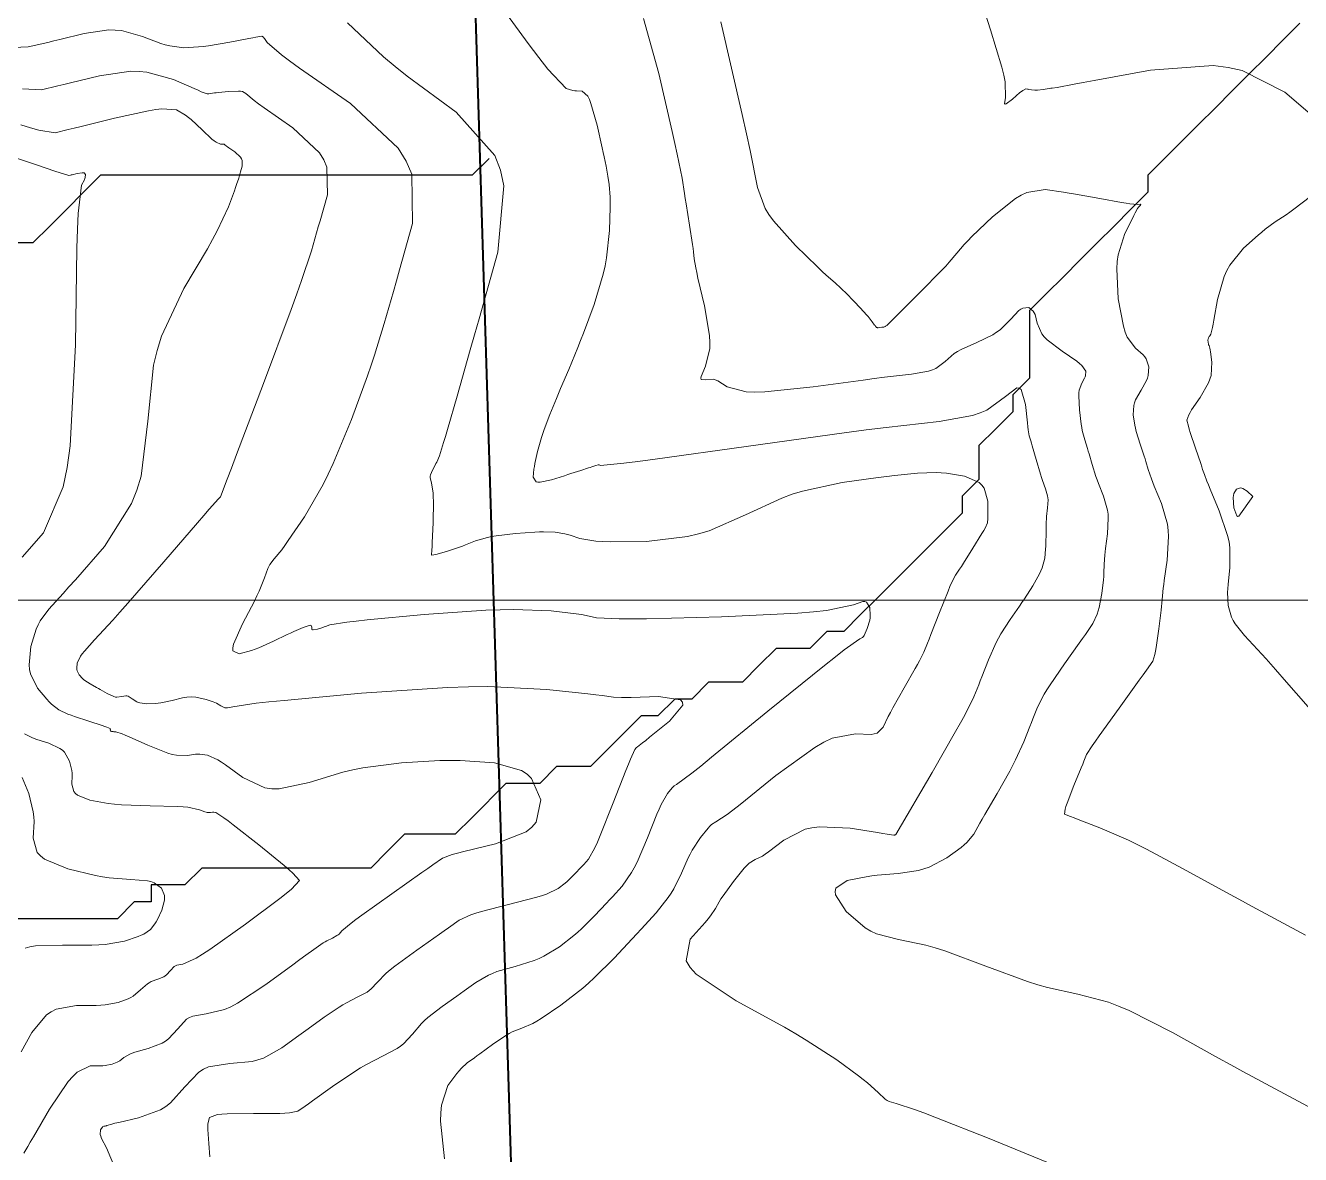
# Model space of a CAD drawing. Header units: millimetres. Extents: x 837475 to 838477, y 1189012 to 1191015.
# Drawn here: x 837908.5 to 837984, y 1190381.1 to 1190447.9 of the extents above; entities that cross this region are included whole.
import ezdxf

# ---------------------------------------------------------------- set-up
doc = ezdxf.new("R2010")
doc.units = ezdxf.units.MM
doc.header["$LTSCALE"] = 0.3
for name, color, linetype, lineweight in [('COORD', 253, 'Continuous', 20), ('CORREDORVIA', 94, 'Continuous', 40), ('DRENAJE', 5, 'Continuous', 25)]:
    doc.layers.add(name, color=color, linetype=linetype, lineweight=lineweight)
doc.layers.add('COTAS 10', color=7, linetype='Continuous', lineweight=9, true_color=0x6e3e2d)
doc.layers.add('COTAS INT', color=7, linetype='Continuous', lineweight=5, true_color=0x9fa19f)

msp = doc.modelspace()

# ---------------------------------------------------------------- linework, layer by layer
at = {"layer": 'COORD'}
msp.add_line((837476.514, 1190413.872), (838476.514, 1190413.872), dxfattribs=at)
at = {"layer": 'CORREDORVIA'}
msp.add_lwpolyline([(837918.48, 1189883.493), (837925.042, 1189453.383), (837902.497, 1189217.712), (837593.191, 1189234.399), (837666.017, 1189670.117), (837623.316, 1189818.024), (837548.503, 1190011.455), (837506.88, 1190461.595), (837936.282, 1190278.252), (837938.054, 1190355.403), (837933.054, 1190517.446), (837913.685, 1190646.739), (837916.913, 1190801.892), (837910.676, 1191000.965), (838213.029, 1190992.912), (838237.174, 1190821.339), (838237.001, 1190602.875), (838240.031, 1190437.198), (838238.102, 1190145.726), (838184.199, 1189898.277), (837758.842, 1190109.914), (837918.48, 1189883.493)], dxfattribs=at)
at = {"layer": 'COTAS 10'}
for points in [[(837927.597, 1190448.024), (837929.729, 1190446.012), (837930.407, 1190445.442), (837931.122, 1190444.868), (837934.022, 1190442.749), (837936.315, 1190440.169), (837936.648, 1190439.304), (837936.85, 1190438.373), (837936.487, 1190434.467), (837935.377, 1190430.522), (837935.107, 1190429.566), (837934.854, 1190428.67), (837934.078, 1190425.928), (837933.51, 1190423.957), (837933.388, 1190423.546), (837933.283, 1190423.194), (837933.031, 1190422.413), (837932.876, 1190422.041), (837932.831, 1190421.947), (837932.785, 1190421.857), (837932.615, 1190421.567), (837932.501, 1190421.286), (837932.49, 1190421.202), (837932.489, 1190421.116), (837932.562, 1190420.783), (837932.658, 1190420.214), (837932.671, 1190419.978), (837932.678, 1190419.709), (837932.656, 1190418.454), (837932.606, 1190417.261), (837932.595, 1190417.03), (837932.586, 1190416.843), (837932.565, 1190416.525), (837932.701, 1190416.541), (837932.792, 1190416.564), (837932.905, 1190416.595), (837933.504, 1190416.773), (837934.215, 1190417.005), (837934.399, 1190417.07), (837934.577, 1190417.134), (837935.175, 1190417.369), (837935.879, 1190417.58), (837936.124, 1190417.63), (837936.391, 1190417.677), (837937.537, 1190417.815), (837938.682, 1190417.895), (837938.948, 1190417.906), (837939.191, 1190417.911), (837939.888, 1190417.885), (837940.447, 1190417.794), (837940.604, 1190417.757), (837940.761, 1190417.716), (837941.338, 1190417.525), (837942.298, 1190417.363), (837942.698, 1190417.339), (837943.155, 1190417.324), (837945.289, 1190417.346), (837947.716, 1190417.637), (837948.358, 1190417.792), (837948.987, 1190417.978), (837951.151, 1190418.919), (837953.291, 1190419.911), (837953.905, 1190420.13), (837954.528, 1190420.324), (837956.857, 1190420.822), (837958.997, 1190421.116), (837959.501, 1190421.18), (837959.966, 1190421.238), (837961.329, 1190421.385), (837962.432, 1190421.418), (837962.735, 1190421.403), (837963.036, 1190421.377), (837964.114, 1190421.197), (837964.975, 1190420.821), (837965.14, 1190420.672), (837965.273, 1190420.503), (837965.486, 1190419.73), (837965.487, 1190418.984), (837965.486, 1190418.831), (837965.484, 1190418.703), (837965.473, 1190418.434), (837965.33, 1190418.136), (837965.246, 1190417.988), (837965.141, 1190417.811), (837964.602, 1190416.938), (837964.039, 1190416.05), (837963.919, 1190415.864), (837963.816, 1190415.704), (837963.573, 1190415.342), (837963.343, 1190414.886), (837963.247, 1190414.667), (837963.137, 1190414.407), (837962.625, 1190413.133), (837962.117, 1190411.838), (837962.009, 1190411.566), (837961.916, 1190411.33), (837961.7, 1190410.789), (837961.447, 1190410.283), (837961.331, 1190410.07), (837961.194, 1190409.825), (837960.534, 1190408.677), (837959.862, 1190407.494), (837959.718, 1190407.228), (837959.592, 1190406.988), (837959.291, 1190406.344), (837958.93, 1190405.999), (837958.766, 1190405.949), (837958.575, 1190405.918), (837957.656, 1190405.968), (837956.266, 1190405.695), (837955.778, 1190405.461), (837955.245, 1190405.157), (837952.947, 1190403.484), (837950.827, 1190401.772), (837950.405, 1190401.444), (837950.056, 1190401.178), (837949.394, 1190400.743), (837949.138, 1190400.586), (837949.044, 1190400.496), (837948.94, 1190400.386), (837948.482, 1190399.817), (837947.991, 1190399.068), (837947.866, 1190398.844), (837947.746, 1190398.612), (837947.352, 1190397.714), (837946.901, 1190396.778), (837946.745, 1190396.522), (837946.576, 1190396.268), (837945.854, 1190395.365), (837944.98, 1190394.41), (837944.715, 1190394.123), (837944.441, 1190393.827), (837943.367, 1190392.679), (837942.193, 1190391.518), (837941.855, 1190391.213), (837941.511, 1190390.916), (837940.223, 1190389.907), (837939.062, 1190389.111), (837938.798, 1190388.95), (837938.559, 1190388.814), (837937.906, 1190388.535), (837937.343, 1190388.319), (837937.161, 1190388.223), (837936.968, 1190388.112), (837936.179, 1190387.578), (837935.425, 1190387.024), (837935.254, 1190386.899), (837935.1, 1190386.787), (837934.679, 1190386.486), (837934.313, 1190386.147), (837934.193, 1190386.011), (837934.065, 1190385.857), (837933.535, 1190385.148), (837933.149, 1190383.978), (837933.112, 1190383.533), (837933.106, 1190383.036), (837933.335, 1190380.804)], [(837908.338, 1190403.371), (837908.738, 1190402.427), (837908.993, 1190401.336), (837909.029, 1190401.047), (837909.05, 1190400.763), (837909.001, 1190399.788), (837909.225, 1190398.939), (837909.418, 1190398.736), (837909.669, 1190398.546), (837911.046, 1190397.973), (837912.681, 1190397.582), (837913.093, 1190397.506), (837913.487, 1190397.446), (837914.765, 1190397.345), (837915.753, 1190397.262), (837915.965, 1190397.212), (837916.15, 1190397.151), (837916.595, 1190396.831), (837916.76, 1190396.39), (837916.769, 1190396.252), (837916.762, 1190396.107), (837916.604, 1190395.528), (837916.341, 1190394.973), (837916.268, 1190394.843), (837916.195, 1190394.725), (837915.931, 1190394.384), (837915.533, 1190394.114), (837915.376, 1190394.04), (837915.199, 1190393.966), (837914.388, 1190393.7), (837913.254, 1190393.502), (837912.872, 1190393.47), (837912.462, 1190393.448), (837910.736, 1190393.454), (837909.135, 1190393.409), (837908.802, 1190393.355), (837908.518, 1190393.283)]]:
    msp.add_lwpolyline(points, dxfattribs=at)
at = {"layer": 'COTAS INT'}
for points in [[(837935.135, 1190451.138), (837938.281, 1190446.809), (837938.918, 1190445.971), (837939.452, 1190445.29), (837940.536, 1190444.133), (837940.936, 1190444.027), (837941.04, 1190444.008), (837941.141, 1190443.994), (837941.48, 1190443.981), (837941.81, 1190443.684), (837941.905, 1190443.49), (837942.001, 1190443.248), (837942.361, 1190441.971), (837942.669, 1190440.63), (837942.732, 1190440.348), (837942.785, 1190440.103), (837942.897, 1190439.542), (837942.954, 1190439.186), (837942.973, 1190439.071), (837942.992, 1190438.95), (837943.073, 1190438.454), (837943.132, 1190437.709), (837943.138, 1190437.431), (837943.139, 1190437.121), (837943.108, 1190435.745), (837942.929, 1190434.113), (837942.837, 1190433.642), (837942.728, 1190433.164), (837942.183, 1190431.371), (837941.55, 1190429.657), (837941.385, 1190429.229), (837941.225, 1190428.82), (837940.687, 1190427.512), (837940.207, 1190426.387), (837940.084, 1190426.094), (837939.965, 1190425.809), (837939.571, 1190424.849), (837939.237, 1190423.963), (837939.156, 1190423.725), (837939.079, 1190423.49), (837938.844, 1190422.669), (837938.681, 1190421.948), (837938.651, 1190421.776), (837938.626, 1190421.617), (837938.591, 1190421.143), (837938.758, 1190420.878), (837938.862, 1190420.851), (837938.99, 1190420.843), (837939.658, 1190420.983), (837940.43, 1190421.232), (837940.623, 1190421.294), (837940.808, 1190421.353), (837941.399, 1190421.541), (837941.858, 1190421.689), (837941.96, 1190421.722), (837942.049, 1190421.752), (837942.28, 1190421.835), (837942.42, 1190421.873), (837942.454, 1190421.875), (837942.484, 1190421.873), (837942.575, 1190421.835), (837943.94, 1190421.971), (837944.774, 1190422.079), (837945.806, 1190422.217), (837951.182, 1190422.967), (837956.989, 1190423.771), (837958.293, 1190423.942), (837959.465, 1190424.091), (837962.599, 1190424.442), (837964.584, 1190424.795), (837965.032, 1190424.944), (837965.436, 1190425.116), (837966.526, 1190425.923), (837967.197, 1190426.429), (837967.336, 1190426.412), (837967.455, 1190426.326), (837967.718, 1190425.444), (837967.833, 1190424.352), (837967.859, 1190424.132), (837967.881, 1190423.949), (837967.942, 1190423.587), (837968.03, 1190423.295), (837968.07, 1190423.156), (837968.118, 1190422.992), (837968.346, 1190422.187), (837968.598, 1190421.33), (837968.66, 1190421.133), (837968.719, 1190420.953), (837968.905, 1190420.448), (837969.023, 1190420.039), (837969.04, 1190419.92), (837969.049, 1190419.797), (837969.022, 1190419.333), (837968.963, 1190418.814), (837968.952, 1190418.657), (837968.944, 1190418.494), (837968.932, 1190417.86), (837968.922, 1190417.219), (837968.914, 1190417.053), (837968.904, 1190416.891), (837968.851, 1190416.345), (837968.702, 1190415.781), (837968.633, 1190415.608), (837968.55, 1190415.428), (837968.151, 1190414.713), (837967.651, 1190413.944), (837967.506, 1190413.729), (837967.358, 1190413.512), (837966.801, 1190412.723), (837966.255, 1190411.872), (837966.115, 1190411.617), (837965.979, 1190411.353), (837965.526, 1190410.331), (837965.136, 1190409.339), (837965.039, 1190409.095), (837964.947, 1190408.864), (837964.655, 1190408.14), (837964.118, 1190407.065), (837963.871, 1190406.614), (837963.582, 1190406.095), (837962.186, 1190403.665), (837960.046, 1190400), (837960.042, 1190399.995), (837960.039, 1190399.992), (837960.03, 1190399.986), (837960.02, 1190399.981), (837960.014, 1190399.979), (837960.002, 1190399.977), (837959.989, 1190399.976), (837959.985, 1190399.975), (837959.981, 1190399.975), (837959.966, 1190399.972), (837959.951, 1190399.968), (837959.943, 1190399.966), (837959.929, 1190399.962), (837959.524, 1190400.023), (837959.274, 1190400.063), (837958.964, 1190400.112), (837957.344, 1190400.373), (837955.519, 1190400.464), (837955.08, 1190400.406), (837954.668, 1190400.313), (837953.421, 1190399.676), (837952.514, 1190398.97), (837952.317, 1190398.832), (837952.144, 1190398.719), (837951.718, 1190398.522), (837951.355, 1190398.3), (837951.222, 1190398.173), (837951.076, 1190398.017), (837950.43, 1190397.214), (837949.818, 1190396.369), (837949.693, 1190396.186), (837949.587, 1190396.025), (837949.365, 1190395.63), (837949.078, 1190395.197), (837948.931, 1190395.013), (837948.755, 1190394.801), (837947.876, 1190393.803), (837947.641, 1190392.525), (837947.871, 1190392.137), (837948.228, 1190391.734), (837950.587, 1190390.154), (837953.445, 1190388.599), (837954.119, 1190388.212), (837954.74, 1190387.843), (837956.56, 1190386.668), (837957.837, 1190385.73), (837958.117, 1190385.51), (837958.366, 1190385.309), (837958.999, 1190384.727), (837959.421, 1190384.344), (837959.536, 1190384.267), (837959.651, 1190384.202), (837960.059, 1190384.076), (837961.15, 1190383.733), (837961.695, 1190383.532), (837962.345, 1190383.285), (837965.571, 1190382.01), (837969.314, 1190380.468)], [(837984.84, 1190442.405), (837983.055, 1190443.915), (837980.537, 1190445.212), (837979.706, 1190445.393), (837978.816, 1190445.498), (837975.117, 1190445.236), (837971.787, 1190444.613), (837971.129, 1190444.491), (837970.587, 1190444.391), (837969.583, 1190444.209), (837969.303, 1190444.166), (837969.216, 1190444.154), (837969.125, 1190444.141), (837968.764, 1190444.089), (837968.421, 1190444.052), (837968.342, 1190444.048), (837968.27, 1190444.046), (837968.065, 1190444.06), (837967.917, 1190444.087), (837967.879, 1190444.094), (837967.844, 1190444.099), (837967.731, 1190444.115), (837967.549, 1190444.03), (837967.47, 1190443.972), (837967.379, 1190443.899), (837966.945, 1190443.512), (837966.569, 1190443.229), (837966.514, 1190443.221), (837966.479, 1190443.245), (837966.532, 1190443.586), (837966.513, 1190444.533), (837966.434, 1190444.938), (837966.323, 1190445.405), (837965.654, 1190447.606), (837964.757, 1190450.417)], [(837945.103, 1190448.283), (837946.023, 1190445.027), (837946.807, 1190441.607), (837946.968, 1190440.886), (837947.104, 1190440.264), (837947.389, 1190438.831), (837947.534, 1190437.924), (837947.581, 1190437.632), (837947.631, 1190437.322), (837947.837, 1190436.056), (837948.016, 1190434.911), (837948.05, 1190434.677), (837948.077, 1190434.479), (837948.115, 1190434.065), (837948.203, 1190433.53), (837948.26, 1190433.257), (837948.332, 1190432.928), (837948.713, 1190431.289), (837949.011, 1190429.527), (837949.032, 1190429.122), (837949.026, 1190428.753), (837948.778, 1190427.718), (837948.52, 1190427.106), (837948.507, 1190427.003), (837948.519, 1190426.93), (837948.773, 1190426.906), (837949.224, 1190426.943), (837949.36, 1190426.908), (837949.502, 1190426.853), (837950.054, 1190426.492), (837951.191, 1190426.192), (837951.7, 1190426.177), (837952.294, 1190426.19), (837955.142, 1190426.483), (837958.102, 1190426.893), (837958.767, 1190426.98), (837959.364, 1190427.056), (837960.962, 1190427.235), (837961.974, 1190427.415), (837962.203, 1190427.491), (837962.408, 1190427.579), (837962.964, 1190427.99), (837963.499, 1190428.459), (837963.692, 1190428.583), (837963.905, 1190428.704), (837964.833, 1190429.119), (837965.782, 1190429.571), (837966.008, 1190429.715), (837966.218, 1190429.868), (837966.84, 1190430.486), (837967.319, 1190431.001), (837967.438, 1190431.089), (837967.55, 1190431.152), (837967.907, 1190431.183), (837968.178, 1190430.965), (837968.236, 1190430.871), (837968.287, 1190430.763), (837968.412, 1190430.252), (837968.685, 1190429.631), (837968.829, 1190429.453), (837969.003, 1190429.274), (837969.878, 1190428.604), (837970.744, 1190428.004), (837970.912, 1190427.868), (837971.049, 1190427.745), (837971.283, 1190427.409), (837971.266, 1190427.15), (837971.245, 1190427.075), (837971.216, 1190426.999), (837971.052, 1190426.715), (837970.9, 1190426.296), (837970.879, 1190426.134), (837970.867, 1190425.953), (837970.902, 1190425.135), (837971.008, 1190424.285), (837971.041, 1190424.084), (837971.076, 1190423.897), (837971.22, 1190423.346), (837971.382, 1190422.845), (837971.43, 1190422.691), (837971.478, 1190422.53), (837971.664, 1190421.89), (837971.883, 1190421.187), (837971.954, 1190420.985), (837972.028, 1190420.78), (837972.331, 1190420.017), (837972.567, 1190419.198), (837972.599, 1190418.959), (837972.617, 1190418.714), (837972.564, 1190417.786), (837972.446, 1190416.924), (837972.423, 1190416.721), (837972.406, 1190416.534), (837972.379, 1190415.99), (837972.357, 1190415.455), (837972.342, 1190415.274), (837972.324, 1190415.079), (837972.229, 1190414.256), (837972.074, 1190413.427), (837972.02, 1190413.229), (837971.959, 1190413.044), (837971.699, 1190412.488), (837971.263, 1190411.838), (837971.093, 1190411.593), (837970.901, 1190411.321), (837970.029, 1190410.104), (837969.168, 1190408.858), (837968.983, 1190408.567), (837968.821, 1190408.3), (837968.428, 1190407.529), (837968.155, 1190406.84), (837968.068, 1190406.625), (837967.977, 1190406.398), (837967.609, 1190405.491), (837967.126, 1190404.425), (837966.962, 1190404.099), (837966.785, 1190403.759), (837966.037, 1190402.421), (837965.318, 1190401.187), (837965.159, 1190400.913), (837965.017, 1190400.668), (837964.65, 1190400.027), (837964.253, 1190399.536), (837964.092, 1190399.386), (837963.908, 1190399.23), (837963.062, 1190398.613), (837962.018, 1190398.072), (837961.709, 1190397.964), (837961.392, 1190397.874), (837960.178, 1190397.699), (837958.943, 1190397.599), (837958.614, 1190397.556), (837958.289, 1190397.506), (837957.16, 1190397.273), (837956.485, 1190396.824), (837956.448, 1190396.639), (837956.474, 1190396.428), (837957.109, 1190395.444), (837958.225, 1190394.486), (837958.555, 1190394.291), (837958.895, 1190394.125), (837960.2, 1190393.78), (837961.824, 1190393.45), (837962.364, 1190393.295), (837962.945, 1190393.111), (837965.369, 1190392.214), (837967.836, 1190391.303), (837968.443, 1190391.11), (837969.017, 1190390.944), (837970.814, 1190390.557), (837972.635, 1190390.075), (837973.224, 1190389.849), (837973.85, 1190389.582), (837976.416, 1190388.28), (837979.141, 1190386.772), (837979.867, 1190386.375), (837980.58, 1190385.987), (837983.052, 1190384.658), (837985.246, 1190383.472)], [(837949.684, 1190448.083), (837950.942, 1190442.608), (837951.197, 1190441.464), (837951.413, 1190440.482), (837951.857, 1190438.277), (837952.311, 1190437.051), (837952.533, 1190436.686), (837952.797, 1190436.309), (837954.097, 1190434.854), (837955.415, 1190433.584), (837955.689, 1190433.323), (837955.925, 1190433.103), (837956.448, 1190432.635), (837956.791, 1190432.334), (837956.913, 1190432.218), (837957.045, 1190432.088), (837957.62, 1190431.502), (837958.173, 1190430.911), (837958.293, 1190430.778), (837958.397, 1190430.659), (837958.651, 1190430.34), (837958.785, 1190430.148), (837958.813, 1190430.109), (837958.838, 1190430.076), (837958.894, 1190430.01), (837958.945, 1190429.992), (837958.966, 1190429.99), (837958.99, 1190429.99), (837959.102, 1190429.999), (837959.215, 1190430.015), (837959.241, 1190430.018), (837959.264, 1190430.021), (837959.325, 1190430.028), (837959.364, 1190430.035), (837959.373, 1190430.038), (837959.381, 1190430.041), (837959.402, 1190430.057), (837959.423, 1190430.075), (837959.43, 1190430.08), (837959.439, 1190430.085), (837959.474, 1190430.101), (837959.512, 1190430.119), (837959.521, 1190430.125), (837959.53, 1190430.132), (837959.557, 1190430.16), (837959.87, 1190430.478), (837960.058, 1190430.668), (837961.499, 1190432.109), (837962.739, 1190433.371), (837962.992, 1190433.638), (837963.206, 1190433.869), (837963.651, 1190434.406), (837964.088, 1190434.92), (837964.297, 1190435.136), (837964.544, 1190435.384), (837965.755, 1190436.549), (837967.121, 1190437.631), (837967.466, 1190437.828), (837967.797, 1190437.98), (837968.872, 1190438.157), (837969.967, 1190438.006), (837970.309, 1190437.952), (837970.669, 1190437.892), (837972.11, 1190437.628), (837973.401, 1190437.393), (837973.665, 1190437.351), (837973.889, 1190437.318), (837974.362, 1190437.283), (837974.515, 1190437.293), (837974.536, 1190437.289), (837974.549, 1190437.281), (837974.521, 1190437.231), (837974.443, 1190437.161), (837974.424, 1190437.142), (837974.406, 1190437.122), (837974.353, 1190437.051), (837974.209, 1190436.78), (837974.134, 1190436.634), (837974.043, 1190436.458), (837973.59, 1190435.566), (837973.195, 1190434.309), (837973.141, 1190433.902), (837973.111, 1190433.47), (837973.205, 1190431.698), (837973.515, 1190430.07), (837973.622, 1190429.729), (837973.738, 1190429.435), (837974.232, 1190428.771), (837974.688, 1190428.388), (837974.781, 1190428.272), (837974.858, 1190428.151), (837975.016, 1190427.677), (837974.982, 1190427.159), (837974.939, 1190427.01), (837974.882, 1190426.858), (837974.554, 1190426.291), (837974.224, 1190425.711), (837974.166, 1190425.552), (837974.123, 1190425.394), (837974.085, 1190424.826), (837974.182, 1190424.219), (837974.224, 1190424.036), (837974.272, 1190423.846), (837974.497, 1190423.104), (837974.734, 1190422.395), (837974.789, 1190422.226), (837974.839, 1190422.068), (837974.982, 1190421.594), (837975.169, 1190421.043), (837975.247, 1190420.837), (837975.337, 1190420.608), (837975.756, 1190419.585), (837976.11, 1190418.357), (837976.159, 1190417.999), (837976.186, 1190417.632), (837976.105, 1190416.238), (837975.928, 1190415.033), (837975.894, 1190414.785), (837975.867, 1190414.574), (837975.825, 1190414.119), (837975.792, 1190413.69), (837975.771, 1190413.495), (837975.745, 1190413.267), (837975.606, 1190412.166), (837975.446, 1190411.073), (837975.407, 1190410.85), (837975.368, 1190410.66), (837975.247, 1190410.263), (837974.875, 1190409.731), (837974.679, 1190409.457), (837974.444, 1190409.129), (837973.258, 1190407.485), (837972.081, 1190405.844), (837971.851, 1190405.518), (837971.663, 1190405.246), (837971.329, 1190404.727), (837971.177, 1190404.349), (837971.103, 1190404.167), (837971.016, 1190403.952), (837970.585, 1190402.893), (837970.181, 1190401.858), (837970.111, 1190401.657), (837970.059, 1190401.493), (837970.02, 1190401.21), (837970.388, 1190401.06), (837970.592, 1190400.98), (837970.84, 1190400.883), (837972.105, 1190400.393), (837973.808, 1190399.659), (837974.332, 1190399.408), (837974.879, 1190399.135), (837977.045, 1190397.98), (837979.562, 1190396.593), (837980.331, 1190396.174), (837981.131, 1190395.741), (837984.28, 1190394.054)], [(837919.444, 1190380.922), (837919.39, 1190381.718), (837919.324, 1190382.548), (837919.324, 1190382.726), (837919.331, 1190382.881), (837919.423, 1190383.254), (837919.908, 1190383.429), (837920.164, 1190383.46), (837920.472, 1190383.483), (837922.023, 1190383.503), (837923.581, 1190383.504), (837923.893, 1190383.515), (837924.154, 1190383.531), (837924.664, 1190383.628), (837925.083, 1190383.93), (837925.286, 1190384.075), (837925.526, 1190384.247), (837926.705, 1190385.09), (837928.031, 1190385.986), (837928.364, 1190386.192), (837928.682, 1190386.378), (837929.706, 1190386.898), (837930.536, 1190387.34), (837930.732, 1190387.478), (837930.913, 1190387.622), (837931.445, 1190388.197), (837931.978, 1190388.823), (837932.16, 1190388.999), (837932.357, 1190389.176), (837933.193, 1190389.824), (837934.066, 1190390.441), (837934.287, 1190390.599), (837934.499, 1190390.752), (837935.189, 1190391.254), (837935.929, 1190391.682), (837936.173, 1190391.787), (837936.433, 1190391.887), (837937.514, 1190392.199), (837938.642, 1190392.544), (837938.932, 1190392.664), (837939.213, 1190392.795), (837940.147, 1190393.357), (837940.994, 1190394.022), (837941.221, 1190394.217), (837941.443, 1190394.418), (837942.216, 1190395.182), (837942.923, 1190395.938), (837943.103, 1190396.132), (837943.278, 1190396.321), (837943.853, 1190396.949), (837944.404, 1190397.744), (837944.564, 1190398.037), (837944.727, 1190398.361), (837945.338, 1190399.797), (837945.905, 1190401.199), (837946.04, 1190401.502), (837946.165, 1190401.768), (837946.535, 1190402.42), (837946.804, 1190402.754), (837946.865, 1190402.819), (837946.92, 1190402.872), (837947.071, 1190402.964), (837947.968, 1190403.637), (837948.494, 1190404.055), (837949.14, 1190404.575), (837952.473, 1190407.292), (837955.814, 1190410.002), (837956.464, 1190410.517), (837956.994, 1190410.93), (837957.919, 1190411.571), (837958.076, 1190411.651), (837958.122, 1190411.709), (837958.17, 1190411.783), (837958.355, 1190412.182), (837958.495, 1190412.68), (837958.515, 1190412.817), (837958.526, 1190412.953), (837958.499, 1190413.44), (837958.304, 1190413.756), (837958.209, 1190413.784), (837958.096, 1190413.787), (837957.543, 1190413.584), (837955.939, 1190413.252), (837955.164, 1190413.174), (837954.245, 1190413.101), (837949.732, 1190412.886), (837945.282, 1190412.769), (837944.404, 1190412.758), (837943.679, 1190412.756), (837942.337, 1190412.826), (837941.715, 1190412.969), (837941.445, 1190413.012), (837941.131, 1190413.057), (837939.643, 1190413.237), (837937.415, 1190413.318), (837936.635, 1190413.303), (837935.784, 1190413.27), (837932.124, 1190413.013), (837928.762, 1190412.699), (837928.1, 1190412.63), (837927.553, 1190412.569), (837926.549, 1190412.414), (837926.287, 1190412.312), (837926.209, 1190412.283), (837926.128, 1190412.255), (837925.816, 1190412.153), (837925.565, 1190412.109), (837925.522, 1190412.116), (837925.491, 1190412.133), (837925.476, 1190412.263), (837925.435, 1190412.376), (837925.387, 1190412.38), (837925.323, 1190412.373), (837924.963, 1190412.252), (837924.413, 1190412.007), (837924.23, 1190411.922), (837924.033, 1190411.83), (837923.213, 1190411.434), (837922.352, 1190411.049), (837922.129, 1190410.964), (837921.913, 1190410.887), (837921.191, 1190410.69), (837920.808, 1190410.877), (837920.807, 1190411.044), (837920.85, 1190411.261), (837921.385, 1190412.46), (837922.088, 1190413.805), (837922.237, 1190414.115), (837922.368, 1190414.397), (837922.675, 1190415.187), (837922.875, 1190415.732), (837922.937, 1190415.859), (837923.002, 1190415.975), (837923.26, 1190416.31), (837923.702, 1190416.855), (837923.882, 1190417.105), (837924.088, 1190417.396), (837925.041, 1190418.805), (837926.147, 1190420.713), (837926.45, 1190421.319), (837926.75, 1190421.959), (837927.823, 1190424.552), (837928.768, 1190427.135), (837928.988, 1190427.768), (837929.191, 1190428.366), (837929.772, 1190430.232), (837930.312, 1190432.135), (837930.487, 1190432.757), (837930.674, 1190433.42), (837931.445, 1190436.159), (837931.397, 1190439.076), (837931.068, 1190439.851), (837930.602, 1190440.613), (837927.779, 1190443.246), (837924.759, 1190445.347), (837924.17, 1190445.774), (837923.686, 1190446.133), (837922.831, 1190446.867), (837922.686, 1190447.102), (837922.651, 1190447.147), (837922.617, 1190447.182), (837922.515, 1190447.232), (837922.172, 1190447.174), (837921.987, 1190447.14), (837921.763, 1190447.099), (837920.627, 1190446.885), (837919.363, 1190446.674), (837919.057, 1190446.634), (837918.771, 1190446.602), (837917.899, 1190446.553), (837917.071, 1190446.658), (837916.812, 1190446.723), (837916.541, 1190446.804), (837915.456, 1190447.224), (837914.218, 1190447.568), (837913.851, 1190447.601), (837913.472, 1190447.607), (837912.013, 1190447.401), (837910.573, 1190447.045), (837910.207, 1190446.957), (837909.853, 1190446.872), (837908.693, 1190446.604), (837907.418, 1190446.55)], [(837908.369, 1190444.118), (837909.494, 1190444.065), (837910.459, 1190444.292), (837910.811, 1190444.377), (837911.2, 1190444.473), (837912.912, 1190444.898), (837914.773, 1190445.161), (837915.257, 1190445.154), (837915.726, 1190445.112), (837917.306, 1190444.673), (837918.515, 1190444.137), (837918.751, 1190444.035), (837918.944, 1190443.953), (837919.282, 1190443.822), (837919.351, 1190443.826), (837919.373, 1190443.828), (837919.397, 1190443.832), (837919.496, 1190443.848), (837919.724, 1190443.878), (837919.83, 1190443.89), (837919.954, 1190443.903), (837920.553, 1190443.963), (837921.148, 1190443.987), (837921.269, 1190443.978), (837921.372, 1190443.961), (837921.584, 1190443.842), (837922.062, 1190443.431), (837922.333, 1190443.23), (837922.663, 1190442.992), (837924.352, 1190441.816), (837925.932, 1190440.343), (837926.192, 1190439.917), (837926.376, 1190439.483), (837926.403, 1190437.851), (837925.972, 1190436.319), (837925.867, 1190435.948), (837925.769, 1190435.6), (837925.467, 1190434.535), (837924.872, 1190432.776), (837924.588, 1190431.99), (837924.254, 1190431.075), (837922.616, 1190426.691), (837921.025, 1190422.481), (837920.72, 1190421.675), (837920.474, 1190421.026), (837920.074, 1190419.982), (837920.047, 1190419.948), (837920.035, 1190419.936), (837920.022, 1190419.922), (837919.959, 1190419.859), (837919.417, 1190419.243), (837919.101, 1190418.88), (837918.714, 1190418.434), (837916.717, 1190416.127), (837914.592, 1190413.686), (837914.122, 1190413.156), (837913.705, 1190412.688), (837912.63, 1190411.523), (837912.023, 1190410.853), (837911.901, 1190410.697), (837911.799, 1190410.554), (837911.596, 1190410.145), (837911.568, 1190409.841), (837911.577, 1190409.764), (837911.593, 1190409.69), (837911.709, 1190409.451), (837911.91, 1190409.236), (837911.979, 1190409.177), (837912.054, 1190409.119), (837912.375, 1190408.914), (837912.747, 1190408.702), (837912.855, 1190408.641), (837912.964, 1190408.578), (837913.376, 1190408.338), (837913.767, 1190408.16), (837913.862, 1190408.136), (837913.952, 1190408.123), (837914.234, 1190408.166), (837914.477, 1190408.215), (837914.544, 1190408.205), (837914.61, 1190408.186), (837914.846, 1190408.033), (837915.123, 1190407.854), (837915.215, 1190407.818), (837915.313, 1190407.787), (837915.726, 1190407.727), (837916.233, 1190407.744), (837916.391, 1190407.764), (837916.557, 1190407.79), (837917.222, 1190407.934), (837917.834, 1190408.081), (837917.967, 1190408.107), (837918.084, 1190408.128), (837918.375, 1190408.153), (837918.62, 1190408.119), (837918.707, 1190408.102), (837918.804, 1190408.081), (837919.225, 1190407.982), (837919.65, 1190407.852), (837919.75, 1190407.813), (837919.841, 1190407.773), (837920.103, 1190407.615), (837920.34, 1190407.506), (837920.414, 1190407.497), (837920.493, 1190407.495), (837920.812, 1190407.565), (837922.189, 1190407.764), (837922.935, 1190407.845), (837923.839, 1190407.937), (837928.421, 1190408.363), (837933.52, 1190408.701), (837934.749, 1190408.738), (837935.9, 1190408.75), (837939.397, 1190408.588), (837941.816, 1190408.321), (837942.286, 1190408.267), (837942.67, 1190408.221), (837943.336, 1190408.127), (837943.804, 1190408.108), (837944.064, 1190408.11), (837944.38, 1190408.115), (837945.989, 1190408.16), (837947.293, 1190407.977), (837947.416, 1190407.84), (837947.436, 1190407.664), (837946.651, 1190406.716), (837945.473, 1190405.755), (837945.245, 1190405.571), (837945.06, 1190405.423), (837944.747, 1190405.186), (837944.702, 1190405.158), (837944.686, 1190405.143), (837944.668, 1190405.123), (837944.588, 1190405.024), (837944.338, 1190404.467), (837944.213, 1190404.159), (837944.064, 1190403.785), (837943.324, 1190401.881), (837942.552, 1190399.945), (837942.383, 1190399.551), (837942.233, 1190399.219), (837941.851, 1190398.534), (837941.575, 1190398.232), (837941.491, 1190398.142), (837941.404, 1190398.048), (837941.065, 1190397.685), (837940.693, 1190397.318), (837940.586, 1190397.221), (837940.478, 1190397.127), (837940.07, 1190396.808), (837939.363, 1190396.478), (837939.066, 1190396.378), (837938.724, 1190396.273), (837937.122, 1190395.863), (837935.524, 1190395.454), (837935.184, 1190395.351), (837934.89, 1190395.252), (837934.199, 1190394.93), (837933.574, 1190394.479), (837933.321, 1190394.3), (837933.033, 1190394.096), (837931.706, 1190393.162), (837930.401, 1190392.205), (837930.127, 1190391.987), (837929.891, 1190391.79), (837929.355, 1190391.247), (837929.004, 1190390.867), (837928.884, 1190390.771), (837928.754, 1190390.68), (837928.205, 1190390.388), (837927.527, 1190390.044), (837927.317, 1190389.92), (837927.097, 1190389.785), (837926.219, 1190389.192), (837925.261, 1190388.503), (837924.991, 1190388.307), (837924.717, 1190388.109), (837923.71, 1190387.374), (837922.616, 1190386.775), (837922.287, 1190386.662), (837921.948, 1190386.573), (837920.63, 1190386.444), (837919.377, 1190386.246), (837919.078, 1190386.113), (837918.8, 1190385.947), (837917.969, 1190385.067), (837917.126, 1190384.117), (837916.841, 1190383.907), (837916.532, 1190383.72), (837915.23, 1190383.238), (837914.06, 1190382.968), (837913.835, 1190382.915), (837913.654, 1190382.871), (837913.355, 1190382.791), (837913.335, 1190382.774), (837913.328, 1190382.77), (837913.321, 1190382.767), (837913.295, 1190382.757), (837913.26, 1190382.75), (837913.248, 1190382.749), (837913.183, 1190382.749), (837913.115, 1190382.716), (837913.093, 1190382.695), (837913.07, 1190382.668), (837912.974, 1190382.526), (837912.965, 1190382.255), (837912.995, 1190382.146), (837913.04, 1190382.022), (837913.324, 1190381.454), (837914.102, 1190379.636)], [(837908.264, 1190441.984), (837908.838, 1190441.816), (837909.32, 1190441.686), (837910.296, 1190441.527), (837911.065, 1190441.712), (837911.416, 1190441.798), (837911.827, 1190441.9), (837913.811, 1190442.395), (837915.818, 1190442.83), (837916.244, 1190442.894), (837916.614, 1190442.933), (837917.481, 1190442.87), (837918.017, 1190442.555), (837918.178, 1190442.435), (837918.345, 1190442.301), (837918.991, 1190441.701), (837919.575, 1190441.148), (837919.701, 1190441.044), (837919.813, 1190440.961), (837920.088, 1190440.84), (837920.233, 1190440.847), (837920.262, 1190440.845), (837920.287, 1190440.842), (837920.337, 1190440.817), (837920.438, 1190440.729), (837920.496, 1190440.687), (837920.566, 1190440.636), (837920.925, 1190440.386), (837921.261, 1190440.073), (837921.316, 1190439.982), (837921.356, 1190439.89), (837921.361, 1190439.543), (837921.27, 1190439.217), (837921.247, 1190439.139), (837921.226, 1190439.065), (837921.162, 1190438.838), (837921.034, 1190438.46), (837920.973, 1190438.29), (837920.901, 1190438.093), (837920.546, 1190437.144), (837919.881, 1190435.712), (837919.613, 1190435.21), (837919.308, 1190434.662), (837917.904, 1190432.301), (837916.58, 1190429.48), (837916.326, 1190428.641), (837916.121, 1190427.778), (837915.784, 1190424.453), (837915.377, 1190421.196), (837915.128, 1190420.376), (837914.819, 1190419.59), (837913.209, 1190417.049), (837911.489, 1190415.075), (837911.112, 1190414.647), (837910.776, 1190414.271), (837909.92, 1190413.342), (837909.404, 1190412.641), (837909.283, 1190412.409), (837909.172, 1190412.159), (837908.85, 1190411.12), (837908.754, 1190410.046), (837908.785, 1190409.774), (837908.841, 1190409.514), (837909.25, 1190408.669), (837909.793, 1190408.001), (837909.933, 1190407.854), (837910.069, 1190407.722), (837910.52, 1190407.38), (837911.048, 1190407.131), (837911.233, 1190407.058), (837911.433, 1190406.983), (837912.296, 1190406.698), (837913.078, 1190406.451), (837913.228, 1190406.4), (837913.35, 1190406.357), (837913.55, 1190406.266), (837913.559, 1190406.227), (837913.56, 1190406.216), (837913.561, 1190406.206), (837913.559, 1190406.171), (837913.567, 1190406.14), (837913.574, 1190406.133), (837913.583, 1190406.126), (837913.633, 1190406.105), (837913.71, 1190406.091), (837913.736, 1190406.088), (837913.764, 1190406.086), (837913.883, 1190406.082), (837914.254, 1190405.96), (837914.441, 1190405.884), (837914.665, 1190405.789), (837915.778, 1190405.293), (837916.959, 1190404.822), (837917.226, 1190404.744), (837917.467, 1190404.688), (837918.118, 1190404.673), (837918.594, 1190404.756), (837918.725, 1190404.762), (837918.854, 1190404.761), (837919.318, 1190404.694), (837919.915, 1190404.42), (837920.129, 1190404.288), (837920.365, 1190404.132), (837921.391, 1190403.367), (837922.702, 1190402.763), (837923.117, 1190402.708), (837923.554, 1190402.702), (837925.322, 1190403.086), (837927.324, 1190403.693), (837927.909, 1190403.826), (837928.508, 1190403.945), (837930.78, 1190404.251), (837933.059, 1190404.378), (837933.662, 1190404.384), (837934.253, 1190404.378), (837936.284, 1190404.25), (837937.893, 1190403.784), (837938.217, 1190403.565), (837938.49, 1190403.307), (837939.036, 1190402.05), (837938.749, 1190400.73), (837938.497, 1190400.432), (837938.169, 1190400.164), (837936.359, 1190399.441), (837934.477, 1190398.99), (837934.103, 1190398.893), (837933.793, 1190398.809), (837933.208, 1190398.605), (837932.648, 1190398.207), (837932.354, 1190398), (837932, 1190397.751), (837930.22, 1190396.5), (837928.445, 1190395.234), (837928.094, 1190394.976), (837927.804, 1190394.757), (837927.266, 1190394.297), (837927.094, 1190394.111), (837927.035, 1190394.065), (837926.972, 1190394.02), (837926.704, 1190393.877), (837926.373, 1190393.709), (837926.27, 1190393.649), (837926.162, 1190393.583), (837925.734, 1190393.293), (837924.997, 1190392.76), (837924.696, 1190392.54), (837924.352, 1190392.288), (837922.756, 1190391.12), (837921.078, 1190390.018), (837920.682, 1190389.809), (837920.315, 1190389.642), (837919.237, 1190389.384), (837918.44, 1190389.258), (837918.25, 1190389.174), (837918.073, 1190389.068), (837917.544, 1190388.508), (837917.008, 1190387.903), (837916.826, 1190387.77), (837916.63, 1190387.651), (837915.801, 1190387.344), (837915.018, 1190387.132), (837914.85, 1190387.073), (837914.704, 1190387.014), (837914.354, 1190386.799), (837914.119, 1190386.607), (837914.046, 1190386.563), (837913.969, 1190386.522), (837913.659, 1190386.404), (837913.258, 1190386.334), (837913.123, 1190386.323), (837912.978, 1190386.315), (837912.367, 1190386.317), (837911.587, 1190385.939), (837911.335, 1190385.692), (837911.067, 1190385.383), (837909.968, 1190383.751), (837909.003, 1190382.112), (837908.819, 1190381.799), (837908.671, 1190381.547), (837908.439, 1190381.143)], [(837908.35, 1190416.421), (837909.6, 1190417.856), (837910.775, 1190420.582), (837911.002, 1190421.707), (837911.187, 1190422.993), (837911.503, 1190428.973), (837911.579, 1190434.697), (837911.614, 1190435.822), (837911.654, 1190436.746), (837911.846, 1190438.421), (837912.024, 1190438.746), (837912.056, 1190438.819), (837912.079, 1190438.885), (837912.099, 1190439.062), (837912.003, 1190439.149), (837911.954, 1190439.158), (837911.894, 1190439.16), (837911.598, 1190439.113), (837911.302, 1190439.039), (837911.243, 1190439.024), (837911.194, 1190439.012), (837911.098, 1190438.988), (837910.271, 1190439.254), (837909.76, 1190439.423), (837909.128, 1190439.635), (837902.479, 1190441.874)], [(837986.291, 1190405.449), (837983.167, 1190409.017), (837982.513, 1190409.757), (837981.95, 1190410.39), (837980.68, 1190411.783), (837980.123, 1190412.475), (837980.009, 1190412.667), (837979.913, 1190412.858), (837979.714, 1190413.55), (837979.679, 1190414.314), (837979.686, 1190414.552), (837979.701, 1190414.8), (837979.815, 1190415.793), (837979.817, 1190416.957), (837979.761, 1190417.313), (837979.679, 1190417.685), (837979.181, 1190419.153), (837978.645, 1190420.435), (837978.54, 1190420.689), (837978.454, 1190420.9), (837978.299, 1190421.297), (837978.2, 1190421.606), (837978.148, 1190421.761), (837978.086, 1190421.946), (837977.775, 1190422.863), (837977.467, 1190423.794), (837977.406, 1190423.988), (837977.357, 1190424.153), (837977.268, 1190424.517), (837977.378, 1190424.834), (837977.453, 1190424.97), (837977.549, 1190425.127), (837978.055, 1190425.866), (837978.548, 1190426.718), (837978.634, 1190426.945), (837978.698, 1190427.169), (837978.749, 1190427.946), (837978.668, 1190428.557), (837978.649, 1190428.675), (837978.632, 1190428.772), (837978.585, 1190428.938), (837978.553, 1190428.982), (837978.545, 1190429.001), (837978.538, 1190429.023), (837978.518, 1190429.13), (837978.512, 1190429.246), (837978.514, 1190429.274), (837978.517, 1190429.301), (837978.543, 1190429.383), (837978.586, 1190429.461), (837978.6, 1190429.486), (837978.615, 1190429.511), (837978.677, 1190429.612), (837978.78, 1190429.991), (837978.822, 1190430.192), (837978.869, 1190430.434), (837979.083, 1190431.654), (837979.471, 1190433.027), (837979.627, 1190433.365), (837979.805, 1190433.686), (837980.622, 1190434.693), (837981.491, 1190435.472), (837981.701, 1190435.649), (837981.898, 1190435.809), (837982.5, 1190436.246), (837983.133, 1190436.675), (837983.351, 1190436.83), (837983.586, 1190437.001), (837984.588, 1190437.748)], [(837981.161, 1190420), (837980.35, 1190418.83), (837980.279, 1190418.824), (837980.215, 1190418.858), (837980.054, 1190419.323), (837980.011, 1190419.939), (837980.023, 1190420.07), (837980.045, 1190420.182), (837980.208, 1190420.442), (837980.442, 1190420.51), (837980.509, 1190420.502), (837980.577, 1190420.482), (837980.83, 1190420.313), (837981.161, 1190420)], [(837908.278, 1190387.136), (837908.921, 1190388.295), (837909.789, 1190389.327), (837910.066, 1190389.519), (837910.359, 1190389.671), (837911.552, 1190389.886), (837912.72, 1190389.882), (837912.998, 1190389.896), (837913.256, 1190389.918), (837914.023, 1190390.052), (837914.616, 1190390.277), (837914.764, 1190390.355), (837914.904, 1190390.441), (837915.353, 1190390.808), (837915.754, 1190391.157), (837915.865, 1190391.232), (837915.975, 1190391.297), (837916.372, 1190391.45), (837916.727, 1190391.582), (837916.811, 1190391.633), (837916.889, 1190391.69), (837917.119, 1190391.949), (837917.345, 1190392.189), (837917.421, 1190392.235), (837917.503, 1190392.271), (837917.845, 1190392.325), (837918.645, 1190392.683), (837919.015, 1190392.912), (837919.45, 1190393.196), (837921.56, 1190394.688), (837923.589, 1190396.215), (837923.974, 1190396.521), (837924.282, 1190396.777), (837924.755, 1190397.28), (837924.368, 1190397.708), (837924.134, 1190397.917), (837923.846, 1190398.164), (837922.346, 1190399.383), (837920.827, 1190400.574), (837920.526, 1190400.804), (837920.277, 1190400.99), (837919.81, 1190401.305), (837919.682, 1190401.323), (837919.645, 1190401.324), (837919.609, 1190401.322), (837919.477, 1190401.299), (837919.296, 1190401.303), (837919.229, 1190401.319), (837919.155, 1190401.341), (837918.826, 1190401.471), (837918.152, 1190401.611), (837917.86, 1190401.639), (837917.523, 1190401.662), (837915.922, 1190401.704), (837914.217, 1190401.762), (837913.814, 1190401.795), (837913.44, 1190401.835), (837912.34, 1190402.039), (837911.626, 1190402.336), (837911.496, 1190402.434), (837911.396, 1190402.54), (837911.28, 1190402.98), (837911.306, 1190403.485), (837911.295, 1190403.631), (837911.276, 1190403.781), (837911.144, 1190404.347), (837910.844, 1190404.864), (837910.719, 1190404.983), (837910.577, 1190405.092), (837909.913, 1190405.4), (837909.218, 1190405.63), (837909.056, 1190405.69), (837908.907, 1190405.749), (837908.481, 1190405.95)]]:
    msp.add_lwpolyline(points, dxfattribs=at)
at = {"layer": 'DRENAJE'}
for points in [[(837983.952, 1190448.001, 0), (837982.952, 1190447.002, 0), (837981.953, 1190446.002, 0), (837980.953, 1190445.002, 0), (837979.953, 1190444.003, 0), (837978.954, 1190443.003, 0), (837977.954, 1190442.003, 0), (837976.954, 1190441.004, 0)], [(837976.954, 1190441.004, 0), (837974.955, 1190439.004, 0), (837974.955, 1190438.005, 0), (837973.956, 1190437.005, 0), (837972.956, 1190436.005, 0), (837971.956, 1190435.006, 0), (837970.957, 1190434.006, 0), (837969.957, 1190433.006, 0), (837968.957, 1190432.007, 0), (837967.958, 1190431.007, 0), (837967.958, 1190427.008, 0), (837966.958, 1190426.009, 0), (837966.958, 1190425.009, 0), (837965.958, 1190424.01, 0), (837964.959, 1190423.01, 0), (837964.959, 1190421.011, 0), (837963.959, 1190420.011, 0), (837963.959, 1190419.011, 0), (837962.959, 1190418.012, 0), (837961.96, 1190417.012, 0), (837960.96, 1190416.012, 0), (837959.96, 1190415.013, 0), (837958.961, 1190414.013, 0), (837957.961, 1190413.013, 0), (837956.961, 1190412.014, 0), (837955.962, 1190412.014, 0), (837954.962, 1190411.014, 0), (837952.963, 1190411.014, 0), (837951.963, 1190410.014, 0), (837950.963, 1190409.015, 0), (837948.964, 1190409.015, 0), (837947.964, 1190408.015, 0), (837946.965, 1190408.015, 0), (837945.965, 1190407.015, 0), (837944.965, 1190407.015, 0), (837943.966, 1190406.016, 0), (837942.966, 1190405.016, 0), (837941.966, 1190404.016, 0), (837939.967, 1190404.016, 0), (837938.967, 1190403.017, 0), (837936.968, 1190403.017, 0), (837934.969, 1190401.017, 0), (837933.969, 1190400.018, 0), (837930.97, 1190400.018, 0), (837929.97, 1190399.018, 0), (837928.971, 1190398.018, 0), (837918.974, 1190398.018, 0), (837917.974, 1190397.019, 0), (837915.975, 1190397.019, 0), (837915.975, 1190396.019, 0), (837914.975, 1190396.019, 0), (837913.976, 1190395.019, 0), (837905.978, 1190395.019, 0)], [(837935.968, 1190440.004, 0), (837934.969, 1190439.004, 0), (837912.976, 1190439.004, 0), (837911.976, 1190438.005, 0), (837910.977, 1190437.005, 0), (837909.977, 1190436.005, 0), (837908.977, 1190435.006, 0), (837907.978, 1190435.006, 0)]]:
    msp.add_polyline3d(points, dxfattribs=at)

doc.saveas('drawing.dxf')
